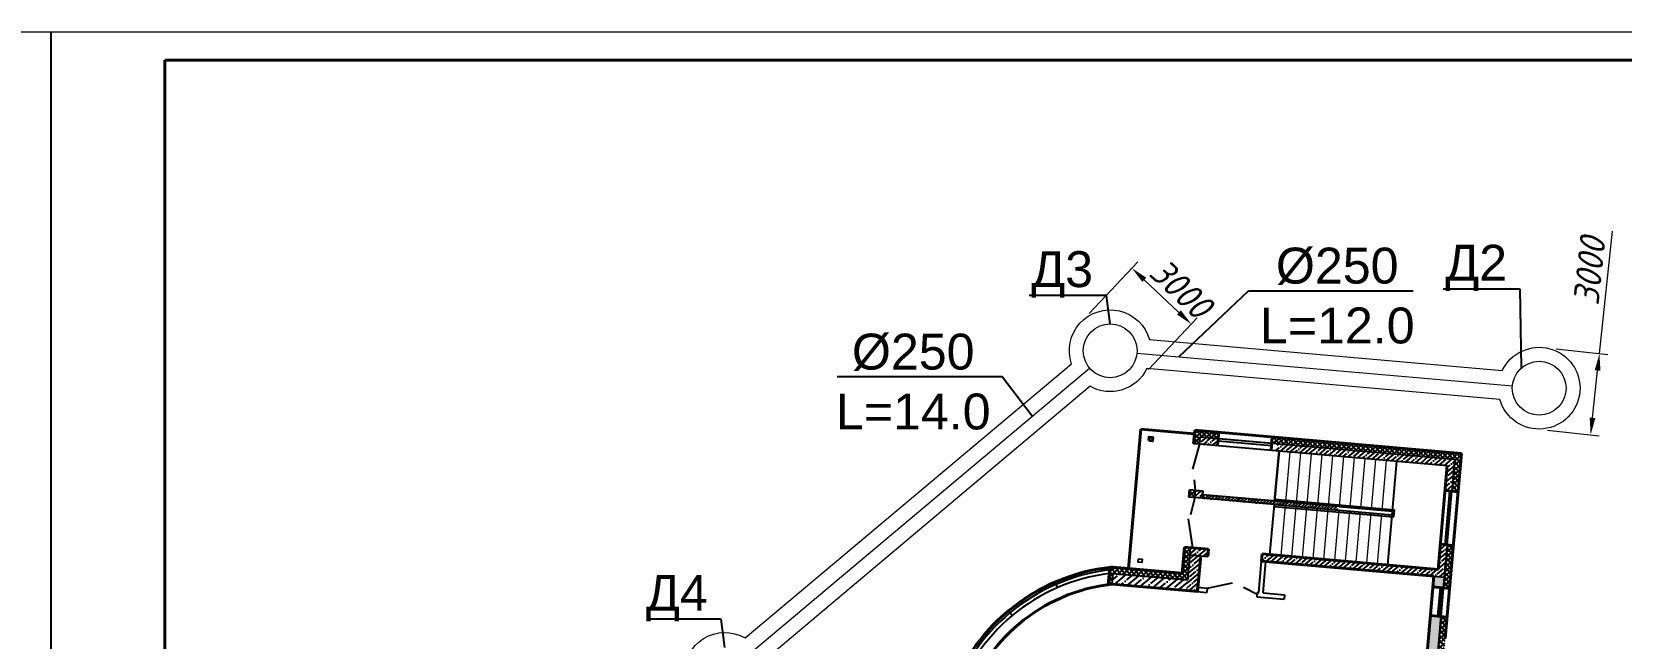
# Model space of a CAD drawing. Header units: millimetres. Extents: x 1064 to 180712, y 574 to 40185.
# Drawn here: x 56842 to 75445, y 33093 to 40185 of the extents above; entities that cross this region are included whole.
import ezdxf
from ezdxf import colors
from ezdxf.entities.mleader import LeaderData, LeaderLine
from ezdxf.math import Vec2, Vec3

# ---------------------------------------------------------------- set-up
doc = ezdxf.new("R2010")
doc.units = ezdxf.units.MM
doc.linetypes.add('2-Columns and grid$0$084_(М5) Неукрепленный откос', pattern=[0])
for name, color, linetype, lineweight in [('00-рамка', 7, 'Continuous', 40), ('01 - здание', 1, 'Continuous', 40), ('01-Контур', 1, 'Continuous', 25), ('19-дренаж', 6, 'Continuous', 40), ('Размеры КР', 23, 'Continuous', 13)]:
    doc.layers.add(name, color=color, linetype=linetype, lineweight=lineweight)
doc.styles.add('2_0-Ариел', font='arial.ttf', dxfattribs={"height": 2})
doc.styles.add('ГОСТ', font='GOST Common Italic.ttf', dxfattribs={"height": 300})
doc.dimstyles.new('М 50', dxfattribs={"dimscale": 0, "dimtxt": 300, "dimasz": 200, "dimexe": 100, "dimexo": 150, "dimgap": 70, "dimtad": 1, "dimdec": 0, "dimlfac": 0.5, "dimdsep": 46, "dimtxsty": 'ГОСТ', "dimcen": 100, "dimdle": 150, "dimclrd": 256, "dimclre": 256, "dimclrt": 256, "dimazin": 3, "dimtfac": 1, "dimtdec": 0, "dimtmove": 1, "dimatfit": 3, "dimfxl": 100, "dimtolj": 1, "dimlwd": -1, "dimlwe": -1, "dimarcsym": 0})
pattern_1 = [(45, (1452.38544, -901.835), (-0.067351921, 0.067351921), []), (135, (1452.38544, -901.835), (-0.067351921, -0.067351921), [])]
pattern_2 = [(45, (1411.03127, -1534.55234), (-0.134703842, 0.134703842), []), (45, (1411.16598, -1534.55234), (-0.134703842, 0.134703842), [0.238125, -0.047625, 0, -0.047625])]

# ---------------------------------------------------------------- blocks, each defined once
blk = doc.blocks.new('Прокуратура_v1')
at = {"layer": '01 - здание', "lineweight": -2, "ltscale": 100}
h = blk.add_hatch(dxfattribs=at)
h.set_pattern_fill('ANSI37', color=256, scale=0.03)
h.set_pattern_definition(pattern_1)
edge = h.paths.add_edge_path()
edge.add_line((-7.31, -0.19), (-6.81, -0.19))
edge.add_line((-6.81, -0.19), (-6.81, -0.02))
edge.add_line((-6.81, -0.02), (-7.449, -0.02))
edge.add_arc((-7.486, -0.015), 0.0375, 279.5173, 352.8701, ccw=False)
edge.add_line((-7.48, -0.052), (-7.48, -0.39))
edge.add_line((-7.48, -0.39), (-7.31, -0.39))
edge.add_line((-7.31, -0.39), (-7.31, -0.19))
h.paths.add_polyline_path([(-7.31, -1.69), (-7.48, -1.69), (-7.48, -1.89), (-7.31, -1.89)])
edge = h.paths.add_edge_path()
edge.add_arc((-0.022, -0.021), 0.0375, 178.8259, 272.3048, ccw=False)
edge.add_line((-0.059, -0.02), (-5.31, -0.02))
edge.add_line((-5.31, -0.02), (-5.31, -0.19))
edge.add_line((-5.31, -0.19), (-0.19, -0.19))
edge.add_line((-0.19, -0.19), (-0.19, -0.39))
edge.add_line((-0.19, -0.39), (-0.02, -0.39))
edge.add_line((-0.02, -0.39), (-0.02, -0.058))
h.paths.add_polyline_path([(-0.02, -0.39), (-0.19, -0.39), (-0.19, -1.09), (-0.02, -1.09)])
h.paths.add_polyline_path([(-0.02, -2.59), (-0.19, -2.59), (-0.19, -3.49), (-0.02, -3.49)])
h.paths.add_polyline_path([(-0.02, -3.49), (-0.19, -3.49), (-0.19, -3.79), (-0.02, -3.79)])
h = blk.add_hatch(dxfattribs=at)
h.set_pattern_fill('ANSI35', color=256, scale=0.03)
h.set_pattern_definition(pattern_2)
h.paths.add_polyline_path([(-7.11, -0.19), (-7.31, -0.19), (-7.31, -0.39), (-7.11, -0.39)])
h.paths.add_polyline_path([(-5.237, -0.39), (-0.71, -0.39), (-0.71, -0.19), (-5.132, -0.19)])
h.paths.add_polyline_path([(-0.71, -0.39), (-0.39, -0.39), (-0.19, -0.39), (-0.19, -0.19), (-0.71, -0.19)])
h.paths.add_polyline_path([(-0.19, -0.39), (-0.39, -0.39), (-0.39, -1.09), (-0.19, -1.09)])
h.paths.add_polyline_path([(-0.39, -2.59), (-0.39, -3.29), (-0.71, -3.29), (-0.71, -3.49), (-0.49, -3.49), (-0.19, -3.49), (-0.19, -2.59)])
h.paths.add_polyline_path([(-0.71, -3.49), (-0.71, -3.29), (-5.31, -3.29), (-5.31, -3.49)])
h.paths.add_polyline_path([(-7.11, -1.89), (-7.11, -1.69), (-7.31, -1.69), (-7.31, -1.89)])
h = blk.add_hatch(dxfattribs=at)
h.set_pattern_fill('ANSI35', color=256, scale=0.03)
h.set_pattern_definition([(45, (1452.38544, -901.835), (-0.134703842, 0.134703842), []), (45, (1452.52014, -901.835), (-0.134703842, 0.134703842), [0.238125, -0.047625, 0, -0.047625])])
h.paths.add_polyline_path([(-7.11, -0.19), (-7.11, -0.39), (-6.81, -0.39), (-6.81, -0.19)])
h = blk.add_hatch(dxfattribs=at)
h.set_pattern_fill('ANSI36', color=256, scale=0.02)
h.set_pattern_definition([(45, (908.73407, -1437.101285), (0.0336759605, 0.1234785217), [0.15875, -0.03175, 0, -0.03175])])
h.paths.add_polyline_path([(-6.99, -1.81), (-7.09, -1.82), (-7.09, -1.9), (-6.99, -1.89)])
h.paths.add_polyline_path([(-3.333, -1.79), (-6.99, -1.79), (-6.99, -1.89), (-3.299, -1.89)])
h = blk.add_hatch(dxfattribs=at)
h.set_pattern_fill('ANSI37', color=256, scale=0.03)
h.set_pattern_definition(pattern_1)
h.paths.add_polyline_path([(-7.31, -3.49), (-7.48, -3.49), (-7.48, -4.02), (-8.98, -4.02), (-9.41, -4.02), (-9.41, -4.19), (-7.31, -4.19)])
h.paths.add_polyline_path([(-7.31, -3.29), (-7.48, -3.29), (-7.48, -3.49), (-7.31, -3.49)])
h = blk.add_hatch(dxfattribs=at)
h.set_pattern_fill('ANSI35', color=256, scale=0.03)
h.set_pattern_definition(pattern_2)
h.paths.add_polyline_path([(-7.11, -3.29), (-7.31, -3.29), (-7.31, -3.49), (-7.11, -3.49)])
h.paths.add_polyline_path([(-7.11, -3.49), (-6.81, -3.49), (-6.81, -3.29), (-7.11, -3.29)])
h = blk.add_hatch(dxfattribs=at)
h.set_pattern_fill('ANSI35', color=256, scale=0.03)
h.set_pattern_definition(pattern_2)
h.paths.add_polyline_path([(-7.11, -3.49), (-7.31, -3.49), (-7.31, -4.49), (-7.11, -4.49)])
h.paths.add_polyline_path([(-7.01, -3.49), (-7.11, -3.49), (-7.11, -4.49), (-7.01, -4.49)])
h = blk.add_hatch(dxfattribs=at)
h.set_pattern_fill('ANSI35', color=256, scale=0.03)
h.set_pattern_definition(pattern_2)
h.paths.add_polyline_path([(-0.19, -3.49), (-0.49, -3.49), (-0.49, -3.79), (-0.19, -3.79)])
h.paths.add_polyline_path([(-0.19, -4.59), (-0.49, -4.59), (-0.49, -9.49), (-0.19, -9.49)])
h.paths.add_polyline_path([(-0.19, -9.49), (-0.49, -9.49), (-0.49, -9.84), (-0.19, -9.84)])
h.paths.add_polyline_path([(-0.19, -12.34), (-0.49, -12.34), (-0.49, -12.64), (-0.19, -12.64)])
h.paths.add_polyline_path([(-0.19, -15.14), (-0.49, -15.14), (-0.49, -15.49), (-0.19, -15.49)])
h.paths.add_polyline_path([(-0.19, -15.49), (-0.49, -15.49), (-0.49, -15.84), (-0.19, -15.84)])
h.paths.add_polyline_path([(-0.19, -18.34), (-0.49, -18.34), (-0.49, -18.64), (-0.19, -18.64)])
h.paths.add_polyline_path([(-0.19, -21.14), (-0.49, -21.14), (-0.49, -21.49), (-0.19, -21.49)])
h.paths.add_polyline_path([(-0.19, -21.49), (-0.49, -21.49), (-0.49, -21.84), (-0.19, -21.84)])
h.paths.add_polyline_path([(-0.19, -24.34), (-0.49, -24.34), (-0.49, -24.64), (-0.19, -24.64)])
h.paths.add_polyline_path([(-0.19, -27.14), (-0.49, -27.14), (-0.49, -27.49), (-0.19, -27.49)])
h.paths.add_polyline_path([(-0.19, -27.49), (-0.49, -27.49), (-0.49, -27.84), (-0.19, -27.84)])
h.paths.add_polyline_path([(-0.19, -30.34), (-0.49, -30.34), (-0.49, -30.64), (-0.19, -30.64)])
h.paths.add_polyline_path([(-0.19, -33.14), (-0.49, -33.14), (-0.49, -33.49), (-0.19, -33.49)])
h.paths.add_polyline_path([(-0.19, -33.49), (-0.49, -33.49), (-0.49, -33.84), (-0.19, -33.84)])
h.paths.add_polyline_path([(-0.19, -36.34), (-0.49, -36.34), (-0.49, -36.64), (-0.19, -36.64)])
h.paths.add_polyline_path([(-0.19, -39.14), (-0.49, -39.14), (-0.49, -39.49), (-0.19, -39.49)])
h.paths.add_polyline_path([(-0.19, -39.49), (-0.49, -39.49), (-0.49, -39.69), (-0.19, -39.69)])
h = blk.add_hatch(dxfattribs=at)
h.set_pattern_fill('ANSI37', color=256, scale=0.03)
h.set_pattern_definition(pattern_1)
h.paths.add_polyline_path([(-9.41, -4.19), (-9.41, -4.02), (-9.457, -4.02, 0.002499), (-9.51, -4.031), (-9.51, -4.511, -0.005218), (-9.41, -4.49)])
h = blk.add_hatch(dxfattribs=at)
h.set_pattern_fill('ANSI35', color=256, scale=0.04)
h.set_pattern_definition([(45, (1452.38544, -901.835), (-0.179605122, 0.179605122), []), (45, (1452.56504, -901.835), (-0.179605122, 0.179605122), [0.3175, -0.0635, 0, -0.0635])])
h.paths.add_polyline_path([(-7.31, -4.191), (-9.41, -4.19), (-9.41, -4.49), (-7.31, -4.49)])
h = blk.add_hatch(dxfattribs=at)
h.set_pattern_fill('ANSI37', color=256, scale=0.03)
h.set_pattern_definition(pattern_1)
h.paths.add_polyline_path([(-0.02, -5.19), (-0.02, -4.59), (-0.19, -4.59), (-0.19, -9.49), (-0.02, -9.49), (-0.02, -9.129, -0.411161), (-0.057, -9.091, -0.411161), (-0.02, -9.054), (-0.02, -7.49)])
h.paths.add_polyline_path([(-0.02, -9.49), (-0.19, -9.49), (-0.19, -9.84), (-0.09, -9.84), (-0.09, -9.69), (-0.02, -9.69)])
at = {"layer": '01 - здание', "ltscale": 100}
for p, q in [((-8.98, -0.12), (-8.98, -4.02)), ((-7.48, -0.12), (-8.98, -0.12)), ((-7.48, -0.02), (-0.02, -0.02)), ((-7.48, -0.39), (-7.48, -0.02)), ((-6.81, -0.39), (-6.81, -0.02)), ((-5.31, -0.39), (-5.31, -0.02)), ((-0.39, -3.29), (-0.39, -0.39)), ((-0.39, -3.29), (-0.39, -0.39)), ((-0.39, -3.29), (-0.39, -0.39)), ((-0.39, -3.29), (-0.39, -0.39)), ((-0.39, -3.29), (-0.39, -0.39)), ((-0.39, -3.29), (-0.39, -0.39)), ((-0.39, -3.29), (-0.39, -0.39)), ((-0.39, -3.29), (-0.39, -0.39)), ((-0.02, -0.02), (-0.02, -3.49)), ((-0.02, -1.09), (-0.39, -1.09)), ((-0.02, -2.59), (-0.39, -2.59)), ((-7.48, -4.02), (-7.48, -3.29)), ((-7.31, -3.29), (-7.48, -3.29)), ((-7.345, -3.29), (-6.81, -3.29)), ((-7.01, -4.49), (-7.01, -3.49)), ((-6.81, -3.29), (-6.81, -3.49)), ((-5.31, -3.29), (-0.39, -3.29)), ((-5.31, -3.29), (-5.31, -3.49)), ((-0.49, -3.49), (-5.31, -3.49)), ((-0.49, -9.84), (-0.49, -3.49)), ((-0.02, -3.49), (-0.02, -5.19)), ((-0.49, -3.79), (-0.02, -3.79)), ((-9.51, -4.031), (-9.51, -4.511)), ((-9.41, -4.02), (-9.457, -4.02)), ((-9.41, -4.02), (-7.48, -4.02)), ((-7.11, -4.49), (-9.41, -4.49)), ((-7.01, -4.49), (-8.43, -4.49)), ((-0.49, -4.59), (-0.02, -4.59))]:
    blk.add_line(p, q, dxfattribs=at)
at = {"layer": '01 - здание', "lineweight": -2, "ltscale": 100}
for p, q in [((-7.48, -0.39), (-7.31, -0.39)), ((-7.31, -0.39), (-7.453, -1.102)), ((-7.31, -0.19), (-0.19, -0.19)), ((-7.31, -0.39), (-7.31, -0.19)), ((-7.31, -0.39), (-0.39, -0.39)), ((-6.81, -0.19), (-5.31, -0.19)), ((-6.801, -0.259), (-5.31, -0.259)), ((-5.09, -1.79), (-5.09, -0.39)), ((-5.09, -0.39), (-5.09, -1.79)), ((-1.79, -3.29), (-1.79, -0.39)), ((-0.19, -1.09), (-0.19, -0.19)), ((-0.19, -1.09), (-0.19, -0.19)), ((-0.19, -1.09), (-0.19, -0.19)), ((-0.19, -1.09), (-0.19, -0.19)), ((-0.19, -1.09), (-0.19, -0.19)), ((-0.256, -1.09), (-0.256, -2.59)), ((-0.205, -1.09), (-0.205, -2.59)), ((-7.48, -1.89), (-7.48, -1.69)), ((-7.11, -1.69), (-7.48, -1.69)), ((-7.31, -1.69), (-7.366, -1.393)), ((-7.31, -1.89), (-7.31, -1.69)), ((-7.11, -1.79), (-7.11, -1.69)), ((-7.11, -1.69), (-7.11, -1.89)), ((-5.09, -1.74), (-1.74, -1.74)), ((-1.74, -1.94), (-1.74, -1.74)), ((-7.11, -1.89), (-7.48, -1.89)), ((-7.31, -1.89), (-7.395, -2.378)), ((-3.299, -1.79), (-7.11, -1.79)), ((-5.09, -1.89), (-7.11, -1.89)), ((-5.09, -1.89), (-1.79, -1.89)), ((-5.09, -3.29), (-5.09, -1.89)), ((-5.09, -1.94), (-1.74, -1.94)), ((-3.29, -1.79), (-1.79, -1.79)), ((-7.245, -3.29), (-7.441, -2.496)), ((-0.19, -3.49), (-0.19, -2.59)), ((-0.19, -3.49), (-0.19, -2.59)), ((-0.19, -3.49), (-0.19, -2.59)), ((-0.19, -3.49), (-0.19, -2.59)), ((-0.19, -3.49), (-0.19, -2.59)), ((-0.19, -3.49), (-0.19, -2.59)), ((-7.31, -4.191), (-7.31, -3.29)), ((-7.31, -3.49), (-6.81, -3.49)), ((-5.31, -4.37), (-5.31, -3.49)), ((-5.31, -4.37), (-5.31, -3.49)), ((-5.19, -4.37), (-5.19, -3.49)), ((-5.19, -4.37), (-5.19, -3.49)), ((-0.49, -3.49), (-0.19, -3.49)), ((-0.49, -3.49), (-0.19, -3.49)), ((-0.49, -3.49), (-0.19, -3.49)), ((-0.49, -3.49), (-0.19, -3.49)), ((-0.49, -3.49), (-0.19, -3.49)), ((-0.49, -3.49), (-0.19, -3.49)), ((-0.19, -9.84), (-0.19, -3.49)), ((-0.29, -3.79), (-0.29, -4.59)), ((-0.24, -3.79), (-0.24, -4.59)), ((-9.41, -4.19), (-9.41, -4.49)), ((-9.41, -4.19), (-7.31, -4.19)), ((-9.31, -4.19), (-7.31, -4.191)), ((-9, -4.059), (-9, -4.061)), ((-7.48, -4.02), (-8.98, -4.02)), ((-7.48, -4.02), (-8.43, -4.02)), ((-7.31, -4.19), (-8.43, -4.19)), ((-7.01, -4.37), (-6.75, -4.37)), ((-6.75, -4.37), (-6.058, -4.165)), ((-6.75, -4.37), (-6.75, -4.49)), ((-5.35, -4.43), (-5.746, -4.262)), ((-5.35, -4.37), (-5.31, -4.37)), ((-5.35, -4.37), (-5.35, -4.49)), ((-5.19, -4.37), (-4.59, -4.37)), ((-4.59, -4.37), (-4.59, -4.49)), ((-10.907, -4.718), (-10.955, -4.63)), ((-7.21, -4.49), (-6.75, -4.49)), ((-5.35, -4.49), (-4.59, -4.49)), ((-12.101, -5.606), (-12.172, -5.535))]:
    blk.add_line(p, q, dxfattribs=at)
at = {"layer": '01 - здание', "lineweight": 15, "ltscale": 100}
for p, q in [((-4.79, -0.39), (-4.79, -1.79)), ((-4.49, -0.39), (-4.49, -1.79)), ((-4.19, -0.39), (-4.19, -1.79)), ((-3.89, -0.39), (-3.89, -1.79)), ((-3.59, -0.39), (-3.59, -1.79)), ((-3.29, -0.39), (-3.29, -1.79)), ((-2.99, -0.39), (-2.99, -1.79)), ((-2.69, -0.39), (-2.69, -1.79)), ((-2.39, -0.39), (-2.39, -1.79)), ((-2.09, -0.39), (-2.09, -1.79)), ((-4.79, -1.89), (-4.79, -3.29)), ((-4.49, -1.89), (-4.49, -3.29)), ((-4.19, -1.89), (-4.19, -3.29)), ((-3.89, -1.89), (-3.89, -3.29)), ((-3.59, -1.89), (-3.59, -3.29)), ((-3.29, -1.89), (-3.29, -3.29)), ((-2.99, -1.89), (-2.99, -3.29)), ((-2.69, -1.89), (-2.69, -3.29)), ((-2.39, -1.89), (-2.39, -3.29)), ((-2.09, -1.89), (-2.09, -3.29))]:
    blk.add_line(p, q, dxfattribs=at)
at = {"layer": '01 - здание', "ltscale": 100}
blk.add_lwpolyline([(-8.73, -0.42), (-8.63, -0.42), (-8.63, -0.32), (-8.73, -0.32)], close=True, dxfattribs=at)
at = {"layer": '01 - здание', "lineweight": -2, "ltscale": 100}
for points in [[(-7.11, -1.89), (-7.31, -1.89), (-7.31, -1.69), (-7.11, -1.69)], [(-8.73, -3.72), (-8.63, -3.72), (-8.63, -3.82), (-8.73, -3.82)]]:
    blk.add_lwpolyline(points, close=True, dxfattribs=at)
at = {"layer": '01 - здание', "ltscale": 100}
for radius, start, end in [(5.37, 100.9919, 168.1627), (4.9, 101.4958, 168.2056)]:
    blk.add_arc((-8.433, -9.292), radius, start, end, dxfattribs=at)
at = {"layer": '01 - здание', "lineweight": -2, "ltscale": 100}
for radius, start, end in [(5.3, 101.7196, 168.0041), (5.2, 101.9483, 167.7698)]:
    blk.add_arc((-8.433, -9.292), radius, start, end, dxfattribs=at)
blk = doc.blocks.new('_None')
blk = doc.blocks.new('*D120')
at = {"layer": 'Defpoints', "color": 0, "transparency": 16777216}
for p in [(69718, 37421), (69116, 36782), (69812, 36127)]:
    blk.add_point(p, dxfattribs=at)
at = {"layer": 'Размеры КР', "transparency": 16777216}
for p, q in [((69219, 36892), (69786, 37494)), ((70268, 36903), (69863, 37284)), ((69914, 36236), (70482, 36839))]:
    blk.add_line(p, q, dxfattribs=at)
for points in [[(69886, 37309), (69840, 37260), (69718, 37421)], [(70291, 36927), (70245, 36879), (70414, 36766)]]:
    blk.add_solid(points, dxfattribs=at)
at = {"layer": 'Размеры КР', "lineweight": 13, "transparency": 16777216, "insert": (70291, 37184), "char_height": 300, "attachment_point": 5, "rotation": 316.7149, "style": 'ГОСТ'}
blk.add_mtext('\\A1;3000', dxfattribs=at)
blk = doc.blocks.new('*D121')
at = {"layer": 'Defpoints', "color": 0, "transparency": 16777216}
for p in [(74536, 36492), (75190, 36421), (74433, 35541)]:
    blk.add_point(p, dxfattribs=at)
at = {"layer": 'Размеры КР', "transparency": 16777216}
for p, q in [((75190, 36421), (75344, 37855)), ((74685, 36476), (75289, 36411)), ((75109, 35670), (75168, 36223)), ((74582, 35525), (75187, 35460))]:
    blk.add_line(p, q, dxfattribs=at)
for points in [[(75135, 36226), (75202, 36219), (75190, 36421)], [(75076, 35673), (75142, 35666), (75087, 35471)]]:
    blk.add_solid(points, dxfattribs=at)
at = {"layer": 'Размеры КР', "lineweight": 13, "transparency": 16777216, "insert": (75072, 37384), "char_height": 300, "attachment_point": 5, "rotation": 83.848, "style": 'ГОСТ'}
blk.add_mtext('\\A1;3000', dxfattribs=at)

msp = doc.modelspace()

# ---------------------------------------------------------------- linework, layer by layer
msp.add_line((57064.1, 40184.6), (57064.1, 655.4))
at = {"layer": '00-рамка', "lineweight": 15}
for points in [[(29064.1, 40184.6), (57064.1, 40184.6), (57064.1, 584.6), (29064.1, 584.6)], [(57064.1, 40184.6), (85064.1, 40184.6), (85064.1, 584.6), (57064.1, 584.6)]]:
    msp.add_lwpolyline(points, close=True, dxfattribs=at)
at = {"layer": '00-рамка', "lineweight": 40}
msp.add_lwpolyline([(58397.4, 39851.3), (84730.8, 39851.3), (84730.8, 918), (58397.4, 918)], close=True, dxfattribs=at)
at = {"layer": 'Размеры КР', "color": 0, "linetype": '2-Columns and grid$0$084_(М5) Неукрепленный откос', "lineweight": 13, "ltscale": 100}
for p, q in [((69923.7, 36584.3), (74053.5, 36223.3)), ((65190.5, 33096.2), (69011.2, 36300.4)), ((74025.5, 35883.7), (69893.9, 36246.4)), ((69228.2, 36038.6), (65410.5, 32829.4))]:
    msp.add_line(p, q, dxfattribs=at)
at = {"layer": 'Размеры КР', "color": 0, "lineweight": 13, "ltscale": 100}
for p, q in [((69777.4, 36427.3), (74170.8, 36044.1)), ((65196.1, 32871.8), (69222.4, 36252.1))]:
    msp.add_line(p, q, dxfattribs=at)
at = {"layer": 'Размеры КР', "color": 0, "linetype": '2-Columns and grid$0$084_(М5) Неукрепленный откос', "lineweight": 13, "ltscale": 100}
for points in [[(69011.2, 36300.4, -1.0273232), (69923.7, 36584.3, -1.0894986)], [(74053.5, 36223.3, -5.4269673), (74025.5, 35883.7)], [(69893.9, 36246.4, -0.4331579), (69228.2, 36038.6)], [(64748.3, 32254.9, -1.0369741), (65190.5, 33096.2, -1.0894986)]]:
    msp.add_lwpolyline(points, format="xyb", dxfattribs=at)
at = {"layer": 'Размеры КР', "color": 0, "lineweight": 13, "ltscale": 100}
for centre in [(69463.6, 36454.6), (74484.6, 36016.7)]:
    msp.add_circle(centre, 315, dxfattribs=at)

# ---------------------------------------------------------------- block references
at = {"layer": '01-Контур', "xscale": 419.9999999999841, "yscale": 419.9999999999841, "zscale": 419.9999999999841, "rotation": 355.0154292557599}
msp.add_blockref('Прокуратура_v1', (73583.9, 35260.5), dxfattribs=at)

# ---------------------------------------------------------------- dimensions: what is measured, and where the dimension line sits
at = {"layer": 'Размеры КР', "color": 250, "lineweight": 13}
for base, p1, p2, angle, picture, middle in [((75189.8, 36421.5), (74433.3, 35541.5), (74535.8, 36492), 83.84804, '*D121', (75291.1, 37360.6)), ((69717.6, 37421.4), (69811.6, 36126.9), (69115.7, 36782.4), 136.71492, '*D120', (70140.1, 37023.5))]:
    dim = msp.add_linear_dim(base=base, p1=p1, p2=p2, angle=angle, text='3000', dimstyle='М 50', override={"dimscale": 1, "dimtmove": 0}, dxfattribs=at)
    dim.commit()
    dim.dimension.update_dxf_attribs({"geometry": picture, "text_midpoint": middle, "dimtype": 161})

# ---------------------------------------------------------------- leaders
at = {"layer": '19-дренаж', "lineweight": 30}
ml = msp.add_multileader_mtext('Standard', dxfattribs=at)
ml.set_content('Д3', color=256, style='2_0-Ариел')
ml.set_leader_properties()
ml.set_arrow_properties(name='NONE')
ml.build(insert=Vec2(0, 0))
ml.multileader.update_dxf_attribs({"text_left_attachment_type": 6, "text_right_attachment_type": 6, "dogleg_length": 0.36, "arrow_head_size": 37.8})
ctx = ml.context
ctx.base_point, ctx.char_height, ctx.arrow_head_size, ctx.landing_gap_size, ctx.plane_origin = Vec3(68534.2, 37100.9), 420, 37.8, 18.9, Vec3(62960.2, 43289.5)
ctx.left_attachment, ctx.right_attachment, ctx.text_align_type = 6, 6, 1
notes = []
notes.append((ctx, [(0, (1, 1, 0), (69420.2, 37100.9), (-1, 0), 151.2, [(0, [(69463.6, 36769.6)], 0, [])])]))
ctx.mtext.insert, ctx.mtext.alignment, ctx.mtext.flow_direction = Vec3(68901.6, 37618.8), 2, 5
ml = msp.add_multileader_mtext('Standard', dxfattribs=at)
ml.set_content('%%C250\\PL=12.0', color=256, style='2_0-Ариел')
ml.set_leader_properties()
ml.set_arrow_properties(name='NONE')
ml.build(insert=Vec2(0, 0))
ml.multileader.update_dxf_attribs({"text_left_attachment_type": 6, "text_right_attachment_type": 6, "dogleg_length": 0.36, "arrow_head_size": 37.8})
ctx = ml.context
ctx.base_point, ctx.char_height, ctx.arrow_head_size, ctx.landing_gap_size, ctx.plane_origin = Vec3(71232.5, 37156.3), 420, 37.8, 18.9, Vec3(71652.9, 40373.5)
ctx.left_attachment, ctx.right_attachment, ctx.text_align_type = 6, 6, 1
notes.append((ctx, [(1, (1, 1, 0), (71081.3, 37156.3), (1, 0), 151.2, [(0, [(70269.1, 36384.4)], 0, [])])]))
ctx.mtext.insert, ctx.mtext.alignment, ctx.mtext.flow_direction = Vec3(72121.4, 37660.3), 2, 5
ml = msp.add_multileader_mtext('Standard', dxfattribs=at)
ml.set_content('Д2', color=256, style='2_0-Ариел')
ml.set_leader_properties()
ml.set_arrow_properties(name='NONE')
ml.build(insert=Vec2(0, 0))
ml.multileader.update_dxf_attribs({"text_left_attachment_type": 6, "text_right_attachment_type": 6, "dogleg_length": 0.36, "arrow_head_size": 37.8})
ctx = ml.context
ctx.base_point, ctx.char_height, ctx.arrow_head_size, ctx.landing_gap_size, ctx.plane_origin = Vec3(73381.5, 37175.8), 420, 37.8, 18.9, Vec3(66396.6, 42672.3)
ctx.left_attachment, ctx.right_attachment, ctx.text_align_type = 6, 6, 1
notes.append((ctx, [(0, (1, 1, 0), (74263.2, 37175.8), (-1, 0), 151.2, [(0, [(74278.4, 36254.9)], 0, [])])]))
ctx.mtext.insert, ctx.mtext.alignment, ctx.mtext.flow_direction = Vec3(73746.7, 37693.8), 2, 5
ml = msp.add_multileader_mtext('Standard', dxfattribs=at)
ml.set_content('%%C250\\PL=14.0', color=256, style='2_0-Ариел')
ml.set_leader_properties()
ml.set_arrow_properties(name='NONE')
ml.build(insert=Vec2(0, 0))
ml.multileader.update_dxf_attribs({"text_left_attachment_type": 6, "text_right_attachment_type": 6, "dogleg_length": 0.36, "arrow_head_size": 37.8})
ctx = ml.context
ctx.base_point, ctx.char_height, ctx.arrow_head_size, ctx.landing_gap_size, ctx.plane_origin = Vec3(66269.8, 36150.4), 420, 37.8, 18.9, Vec3(66690.1, 39367.5)
ctx.left_attachment, ctx.right_attachment, ctx.text_align_type = 6, 6, 1
notes.append((ctx, [(0, (1, 1, 0), (68198.6, 36150.4), (-1, 0), 151.2, [(0, [(68550.7, 35688.2)], 0, [])])]))
ctx.mtext.insert, ctx.mtext.alignment, ctx.mtext.flow_direction = Vec3(67158.6, 36654.4), 2, 5
ml = msp.add_multileader_mtext('Standard', dxfattribs=at)
ml.set_content('Д4', color=256, style='2_0-Ариел')
ml.set_leader_properties()
ml.set_arrow_properties(name='NONE')
ml.build(insert=Vec2(0, 0))
ml.multileader.update_dxf_attribs({"text_left_attachment_type": 6, "text_right_attachment_type": 6, "dogleg_length": 0.36, "arrow_head_size": 37.8})
ctx = ml.context
ctx.base_point, ctx.char_height, ctx.arrow_head_size, ctx.landing_gap_size, ctx.plane_origin = Vec3(64025.2, 33315.5), 420, 37.8, 18.9, Vec3(58449.5, 39504.2)
ctx.left_attachment, ctx.right_attachment, ctx.text_align_type = 6, 6, 1
notes.append((ctx, [(0, (1, 1, 0), (64909.5, 33315.5), (-1, 0), 151.2, [(0, [(64952.9, 32984.2)], 0, [])])]))
ctx.mtext.insert, ctx.mtext.width, ctx.mtext.alignment, ctx.mtext.flow_direction = Vec3(64391.8, 33833.5), 697.04, 2, 5
for ctx, leaders in notes:
    for number, flags, end, landing, length, lines in leaders:
        leader = LeaderData()
        leader.index, (leader.has_last_leader_line, leader.has_dogleg_vector, leader.attachment_direction) = number, flags
        leader.last_leader_point, leader.dogleg_vector, leader.dogleg_length = Vec3(end), Vec3(landing), length
        for number, points, colour, breaks in lines:
            line = LeaderLine()
            line.index, line.vertices, line.color, line.breaks = number, Vec3.list(points), colors.encode_raw_color(colour), breaks
            leader.lines.append(line)
        ctx.leaders.append(leader)

doc.saveas('drawing.dxf')
